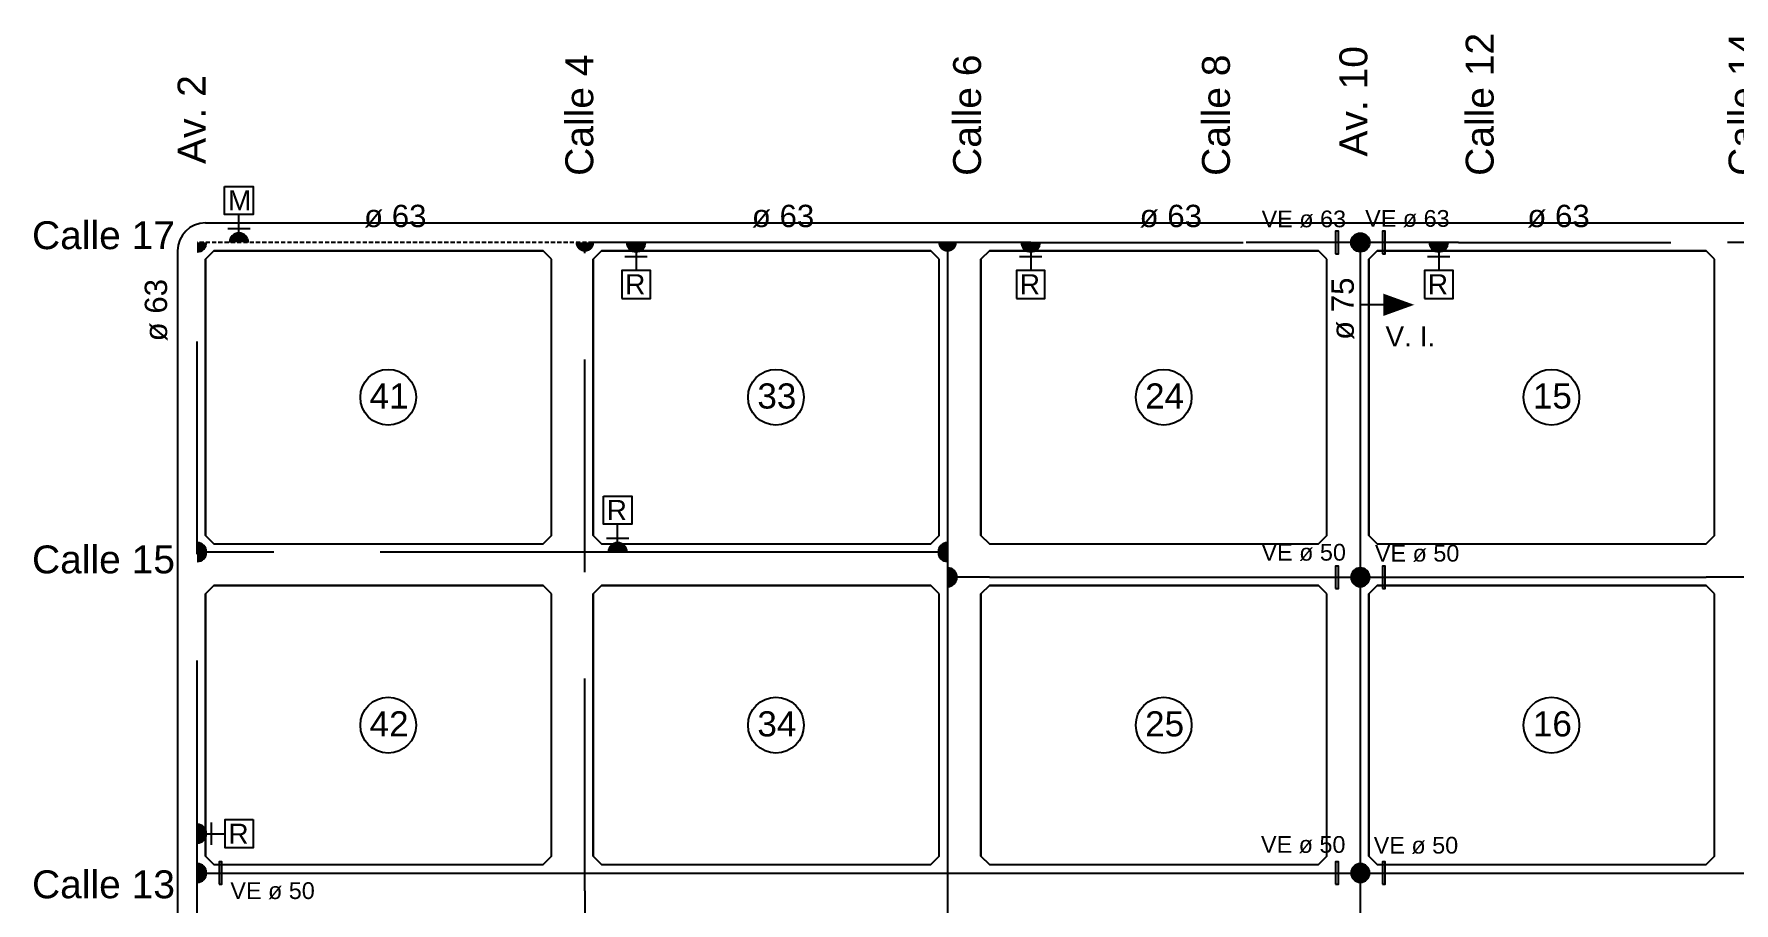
# Model space of a CAD drawing. Extents: x -48 to 13651, y -112 to 3468.
# Drawn here: x 6325 to 6935, y 1835 to 2146 of the extents above; entities that cross this region are included whole.
import ezdxf

# ---------------------------------------------------------------- set-up
doc = ezdxf.new("R2010")
doc.units = 0
doc.header["$LTSCALE"] = 6
doc.header["$MEASUREMENT"] = 0
doc.linetypes.add('DASHED', pattern=[19.05, 12.7, -6.35])
doc.linetypes.add('HIDDEN', pattern=[0.375, 0.25, -0.125])
doc.layers.get('0').update_dxf_attribs({"linetype": 'CONTINUOUS'})
for name, color, linetype in [('01', 1, 'CONTINUOUS'), ('02', 2, 'CONTINUOUS'), ('Caño 50mm', 1, 'CONTINUOUS'), ('Caño 75mm', 2, 'CONTINUOUS'), ('Caño 75mm copy', 3, 'CONTINUOUS'), ('llaves', 3, 'CONTINUOUS'), ('NOMENCLATURA CAÑOS', 3, 'CONTINUOUS'), ('RED SEC', 150, 'CONTINUOUS')]:
    doc.layers.add(name, color=color, linetype=linetype)
doc.styles.add('DATOS', font='arial.ttf')

msp = doc.modelspace()

# ---------------------------------------------------------------- hatches: boundary and pattern name
at = {"layer": 'RED SEC'}
h = msp.add_hatch(color=256, dxfattribs=at)
edge = h.paths.add_edge_path()
edge.add_line((6395.353, 2071.758), (6402.056, 2071.758))
edge.add_arc((6398.705, 2071.758), 3.351, 360, 540)
msp.add_hatch(color=256, dxfattribs=at).paths.add_polyline_path([(6797.385, 2071.758, 1), (6804.088, 2071.758, 1)])
h = msp.add_hatch(color=256, dxfattribs=at)
edge = h.paths.add_edge_path()
edge.add_line((6387.088, 2071.758), (6383.736, 2071.758))
edge.add_line((6383.736, 2071.758), (6383.736, 2068.406))
edge.add_arc((6383.736, 2071.758), 3.351, 270, 360)
h = msp.add_hatch(color=256, dxfattribs=at)
edge = h.paths.add_edge_path()
edge.add_line((6526.088, 2071.758), (6519.385, 2071.758))
edge.add_arc((6522.736, 2071.758), 3.351, 180, 360)
h = msp.add_hatch(color=256, dxfattribs=at)
edge = h.paths.add_edge_path()
edge.add_line((6537.742, 2071.758), (6544.445, 2071.758))
edge.add_arc((6541.093, 2071.758), 3.351, -180, 0, ccw=False)
h = msp.add_hatch(color=256, dxfattribs=at)
edge = h.paths.add_edge_path()
edge.add_line((6656.088, 2071.758), (6649.385, 2071.758))
edge.add_arc((6652.736, 2071.758), 3.351, 180, 360)
h = msp.add_hatch(color=256, dxfattribs=at)
edge = h.paths.add_edge_path()
edge.add_line((6679.221, 2071.758), (6685.924, 2071.758))
edge.add_arc((6682.572, 2071.758), 3.351, -180, 0, ccw=False)
h = msp.add_hatch(color=256, dxfattribs=at)
edge = h.paths.add_edge_path()
edge.add_line((6825.495, 2071.758), (6832.198, 2071.758))
edge.add_arc((6828.847, 2071.758), 3.351, -180, 0, ccw=False)
h = msp.add_hatch(color=256, dxfattribs=at)
edge = h.paths.add_edge_path()
edge.add_line((6383.736, 1964.109), (6383.736, 1957.406))
edge.add_arc((6383.736, 1960.758), 3.351, 270, 450)
h = msp.add_hatch(color=256, dxfattribs=at)
edge = h.paths.add_edge_path()
edge.add_line((6531.133, 1960.758), (6537.836, 1960.758))
edge.add_arc((6534.485, 1960.758), 3.351, 360, 540)
h = msp.add_hatch(color=256, dxfattribs=at)
edge = h.paths.add_edge_path()
edge.add_line((6652.736, 1964.109), (6652.736, 1957.406))
edge.add_arc((6652.736, 1960.758), 3.351, 90, 270, ccw=False)
h = msp.add_hatch(color=256, dxfattribs=at)
edge = h.paths.add_edge_path()
edge.add_line((6652.736, 1955.109), (6652.736, 1948.406))
edge.add_arc((6652.736, 1951.758), 3.351, 270, 450)
h = msp.add_hatch(color=256, dxfattribs=at)
edge = h.paths.add_edge_path()
edge.add_line((6800.736, 1948.406), (6800.736, 1955.109))
edge.add_arc((6800.736, 1951.758), 3.351, 90, 270)
h = msp.add_hatch(color=256, dxfattribs=at)
edge = h.paths.add_edge_path()
edge.add_line((6800.736, 1948.406), (6800.736, 1955.109))
edge.add_arc((6800.736, 1951.758), 3.351, 270, 450, ccw=False)
h = msp.add_hatch(color=256, dxfattribs=at)
edge = h.paths.add_edge_path()
edge.add_line((6383.736, 1863.202), (6383.736, 1856.499))
edge.add_arc((6383.736, 1859.85), 3.351, 630, 810)
h = msp.add_hatch(color=256, dxfattribs=at)
edge = h.paths.add_edge_path()
edge.add_line((6383.736, 1849.109), (6383.736, 1842.406))
edge.add_arc((6383.736, 1845.758), 3.351, 270, 450)
h = msp.add_hatch(color=256, dxfattribs=at)
edge = h.paths.add_edge_path()
edge.add_line((6800.736, 1842.406), (6800.736, 1849.109))
edge.add_arc((6800.736, 1845.758), 3.351, 90, 270)
h = msp.add_hatch(color=256, dxfattribs=at)
edge = h.paths.add_edge_path()
edge.add_line((6800.736, 1842.406), (6800.736, 1849.109))
edge.add_arc((6800.736, 1845.758), 3.351, 270, 450, ccw=False)

# ---------------------------------------------------------------- linework, layer by layer
at = {"color": 57}
for p, q in [((6386.736, 2078.758), (7091.41, 2078.758)), ((6376.736, 2068.758), (6376.736, 1625.258)), ((6389.736, 2068.758), (6386.736, 2065.758)), ((6389.736, 2068.758), (6507.736, 2068.758)), ((6510.736, 2065.758), (6507.736, 2068.758)), ((6528.736, 2068.758), (6525.736, 2065.758)), ((6528.736, 2068.758), (6646.736, 2068.758)), ((6649.736, 2065.758), (6646.736, 2068.758)), ((6667.736, 2068.758), (6664.736, 2065.758)), ((6667.736, 2068.758), (6785.736, 2068.758)), ((6788.736, 2065.758), (6785.736, 2068.758)), ((6803.736, 2065.758), (6806.736, 2068.758)), ((6806.736, 2068.758), (6924.736, 2068.758)), ((6927.736, 2065.758), (6924.736, 2068.758)), ((6386.736, 1966.758), (6386.736, 2065.758)), ((6510.736, 1966.758), (6510.736, 2065.758)), ((6525.736, 1966.758), (6525.736, 2065.758)), ((6649.736, 1966.758), (6649.736, 2065.758)), ((6664.736, 1966.758), (6664.736, 2065.758)), ((6788.736, 1966.758), (6788.736, 2065.758)), ((6803.736, 1966.758), (6803.736, 2065.758)), ((6927.736, 1966.758), (6927.736, 2065.758)), ((6389.736, 1948.758), (6386.736, 1945.758)), ((6386.736, 1851.758), (6386.736, 1945.758)), ((6389.736, 1948.758), (6507.736, 1948.758)), ((6510.736, 1945.758), (6507.736, 1948.758)), ((6510.736, 1851.758), (6510.736, 1945.758)), ((6528.736, 1948.758), (6525.736, 1945.758)), ((6525.736, 1851.758), (6525.736, 1945.758)), ((6528.736, 1948.758), (6646.736, 1948.758)), ((6649.736, 1945.758), (6646.736, 1948.758)), ((6649.736, 1851.758), (6649.736, 1945.758)), ((6667.736, 1948.758), (6664.736, 1945.758)), ((6664.736, 1851.758), (6664.736, 1945.758)), ((6667.736, 1948.758), (6785.736, 1948.758)), ((6788.736, 1851.758), (6788.736, 1945.758)), ((6803.736, 1851.758), (6803.736, 1945.758)), ((6927.736, 1851.758), (6927.736, 1945.758)), ((6667.736, 1848.758), (6785.736, 1848.758)), ((6785.736, 1848.758), (6788.736, 1851.758)), ((6806.736, 1848.758), (6803.736, 1851.758)), ((6806.736, 1848.758), (6924.736, 1848.758)), ((6924.736, 1848.758), (6927.736, 1851.758))]:
    msp.add_line(p, q, dxfattribs=at)
at = {"color": 2}
for p, q in [((6389.736, 1963.758), (6386.736, 1966.758)), ((6389.736, 1963.758), (6507.736, 1963.758)), ((6507.736, 1963.758), (6510.736, 1966.758)), ((6528.736, 1963.758), (6525.736, 1966.758)), ((6528.736, 1963.758), (6646.736, 1963.758)), ((6646.736, 1963.758), (6649.736, 1966.758)), ((6667.736, 1963.758), (6664.736, 1966.758)), ((6667.736, 1963.758), (6785.736, 1963.758)), ((6785.736, 1963.758), (6788.736, 1966.758)), ((6806.736, 1963.758), (6803.736, 1966.758)), ((6806.736, 1963.758), (6924.736, 1963.758)), ((6924.736, 1963.758), (6927.736, 1966.758)), ((6788.736, 1945.758), (6785.736, 1948.758)), ((6806.736, 1948.758), (6803.736, 1945.758)), ((6806.736, 1948.758), (6924.736, 1948.758)), ((6927.736, 1945.758), (6924.736, 1948.758)), ((6389.736, 1848.758), (6386.736, 1851.758)), ((6389.736, 1848.758), (6507.736, 1848.758)), ((6507.736, 1848.758), (6510.736, 1851.758)), ((6528.736, 1848.758), (6525.736, 1851.758)), ((6528.736, 1848.758), (6646.736, 1848.758)), ((6646.736, 1848.758), (6649.736, 1851.758)), ((6667.736, 1848.758), (6664.736, 1851.758))]:
    msp.add_line(p, q, dxfattribs=at)
at = {"color": 57}
for points in [[(6510.736, 2065.758), (6507.736, 2068.758), (6389.736, 2068.758), (6386.736, 2065.758), (6386.736, 1966.758), (6389.736, 1963.758), (6507.736, 1963.758), (6510.736, 1966.758)], [(6649.736, 2065.758), (6646.736, 2068.758), (6528.736, 2068.758), (6525.736, 2065.758), (6525.736, 1966.758), (6528.736, 1963.758), (6646.736, 1963.758), (6649.736, 1966.758)], [(6788.736, 2065.758), (6785.736, 2068.758), (6667.736, 2068.758), (6664.736, 2065.758), (6664.736, 1966.758), (6667.736, 1963.758), (6785.736, 1963.758), (6788.736, 1966.758)], [(6927.736, 2065.758), (6924.736, 2068.758), (6806.736, 2068.758), (6803.736, 2065.758), (6803.736, 1966.758), (6806.736, 1963.758), (6924.736, 1963.758), (6927.736, 1966.758)], [(6510.736, 1945.758), (6507.736, 1948.758), (6389.736, 1948.758), (6386.736, 1945.758), (6386.736, 1851.758), (6389.736, 1848.758), (6507.736, 1848.758), (6510.736, 1851.758)], [(6649.736, 1945.758), (6646.736, 1948.758), (6528.736, 1948.758), (6525.736, 1945.758), (6525.736, 1851.758), (6528.736, 1848.758), (6646.736, 1848.758), (6649.736, 1851.758)], [(6788.736, 1945.758), (6785.736, 1948.758), (6667.736, 1948.758), (6664.736, 1945.758), (6664.736, 1851.758), (6667.736, 1848.758), (6785.736, 1848.758), (6788.736, 1851.758)], [(6927.736, 1945.758), (6924.736, 1948.758), (6806.736, 1948.758), (6803.736, 1945.758), (6803.736, 1851.758), (6806.736, 1848.758), (6924.736, 1848.758), (6927.736, 1851.758)]]:
    msp.add_lwpolyline(points, close=True, dxfattribs=at)
msp.add_arc((6386.736, 2068.758), 10, 90, 180, dxfattribs=at)
at = {"layer": '01'}
for points in [[(6393.596, 2091.815), (6403.813, 2091.815), (6403.813, 2081.779), (6393.596, 2081.779)], [(6535.985, 2051.701), (6546.202, 2051.701), (6546.202, 2061.737), (6535.985, 2061.737)], [(6677.464, 2051.701), (6687.681, 2051.701), (6687.681, 2061.737), (6677.464, 2061.737)], [(6823.739, 2051.701), (6833.955, 2051.701), (6833.955, 2061.737), (6823.739, 2061.737)], [(6529.376, 1980.815), (6539.593, 1980.815), (6539.593, 1970.779), (6529.376, 1970.779)], [(6403.793, 1864.959), (6403.793, 1854.742), (6393.757, 1854.742), (6393.757, 1864.959)]]:
    msp.add_lwpolyline(points, close=True, dxfattribs=at)
for points in [[(6398.705, 2071.758), (6398.705, 2081.779)], [(6541.093, 2071.758), (6541.093, 2061.737)], [(6682.572, 2071.758), (6682.572, 2061.737)], [(6828.847, 2071.758), (6828.847, 2061.737)], [(6534.485, 1960.758), (6534.485, 1970.779)], [(6383.736, 1859.85), (6393.757, 1859.85)]]:
    msp.add_lwpolyline(points, dxfattribs=at)
at = {"layer": 'Caño 50mm', "linetype": 'DASHED'}
for p, q in [((6522.736, 1839.312), (6522.736, 2071.758)), ((6525.572, 1960.758), (6383.736, 1960.758)), ((6667.736, 1951.758), (6652.736, 1951.758)), ((6945.736, 1951.758), (6924.736, 1951.758))]:
    msp.add_line(p, q, dxfattribs=at)
at = {"layer": 'Caño 50mm'}
for p, q in [((6652.736, 2071.758), (6652.736, 1951.758)), ((6652.736, 1960.758), (6525.572, 1960.758)), ((6652.736, 1951.758), (6652.736, 1295.758)), ((6667.736, 1951.758), (6924.736, 1951.758)), ((6383.736, 1845.758), (7124.79, 1845.758)), ((6522.736, 1839.312), (6522.736, 1295.758))]:
    msp.add_line(p, q, dxfattribs=at)
at = {"layer": 'Caño 75mm', "linetype": 'DASHED'}
for p, q in [((6383.736, 1845.758), (6383.736, 2071.758)), ((6682.572, 2071.758), (6759.765, 2071.758)), ((6835.865, 2071.758), (6932.317, 2071.758))]:
    msp.add_line(p, q, dxfattribs=at)
at = {"layer": 'Caño 75mm', "linetype": 'HIDDEN'}
msp.add_line((6525.572, 2071.758), (6383.736, 2071.758), dxfattribs=at)
at = {"layer": 'Caño 75mm'}
for p, q in [((6682.572, 2071.758), (6525.572, 2071.758)), ((6835.865, 2071.758), (6759.765, 2071.758)), ((7090.02, 2071.758), (6932.317, 2071.758)), ((6383.736, 1295.758), (6383.736, 1845.758))]:
    msp.add_line(p, q, dxfattribs=at)
at = {"layer": 'Caño 75mm copy'}
msp.add_line((6800.736, 1783.758), (6800.736, 2071.758), dxfattribs=at)
at = {"layer": 'llaves'}
msp.add_line((6808.982, 2049.394), (6800.736, 2049.394), dxfattribs=at)
for points in [[(6791.834, 2067.715), (6792.849, 2067.715), (6792.849, 2075.73), (6791.834, 2075.73)], [(6808.624, 2067.715), (6809.639, 2067.715), (6809.639, 2075.73), (6808.624, 2075.73)], [(6791.834, 1947.715), (6792.849, 1947.715), (6792.849, 1955.73), (6791.834, 1955.73)], [(6808.624, 1947.715), (6809.639, 1947.715), (6809.639, 1955.73), (6808.624, 1955.73)], [(6391.624, 1841.715), (6392.639, 1841.715), (6392.639, 1849.73), (6391.624, 1849.73)], [(6791.834, 1841.715), (6792.849, 1841.715), (6792.849, 1849.73), (6791.834, 1849.73)], [(6808.624, 1841.715), (6809.639, 1841.715), (6809.639, 1849.73), (6808.624, 1849.73)]]:
    msp.add_lwpolyline(points, close=True, dxfattribs=at)
msp.add_lwpolyline([(6808.982, 2049.394, 8, 0, 0), (6820.063, 2049.394, 0, 0, 0)], format="xyseb", dxfattribs=at)
at = {"layer": 'NOMENCLATURA CAÑOS'}
for points in [[(6394.696, 2076.768), (6402.713, 2076.768)], [(6537.085, 2066.747), (6545.102, 2066.747)], [(6678.564, 2066.747), (6686.581, 2066.747)], [(6824.838, 2066.747), (6832.855, 2066.747)], [(6530.476, 1965.768), (6538.493, 1965.768)], [(6388.747, 1863.859), (6388.747, 1855.842)]]:
    msp.add_lwpolyline(points, dxfattribs=at)
for centre in [(6452.236, 2016.258), (6591.236, 2016.258), (6730.236, 2016.258), (6869.236, 2016.258), (6452.236, 1898.758), (6591.236, 1898.758), (6730.236, 1898.758), (6869.236, 1898.758)]:
    msp.add_circle(centre, 10, dxfattribs=at)
at = {"layer": 'RED SEC'}
msp.add_circle((6800.736, 2071.758), 3.351, dxfattribs=at)
for centre, start, end in [((6398.705, 2071.758), 0, 180), ((6383.736, 2071.758), 270, 0), ((6541.093, 2071.758), 180, 0), ((6682.572, 2071.758), 180, 0), ((6828.847, 2071.758), 180, 0), ((6383.736, 1960.758), 270, 90), ((6534.485, 1960.758), 0, 180), ((6652.736, 1960.758), 90, 270), ((6652.736, 1951.758), 270, 90), ((6800.736, 1951.758), 90, 270), ((6800.736, 1951.758), 270, 90), ((6383.736, 1859.85), 270, 90), ((6383.736, 1845.758), 270, 90), ((6800.736, 1845.758), 90, 270), ((6800.736, 1845.758), 270, 90)]:
    msp.add_arc(centre, 3.351, start, end, dxfattribs=at)

# ---------------------------------------------------------------- texts
at = {"layer": '02', "color": 2, "style": 'DATOS'}
for s, height, p in [('Calle 12', 10, (6848.509, 2095.608)), ('Calle 14', 10, (6942.736, 2095.608)), ('Av. 10', 10, (6803.229, 2102.52)), ('Calle 4', 10, (6525.736, 2095.608)), ('Calle 6', 10, (6664.736, 2095.608)), ('Calle 8', 10, (6753.963, 2095.608)), ('Av. 2', 10, (6386.736, 2099.879)), ('ø 63', 8, (6372.947, 2036.295)), ('ø 75', 8, (6798.385, 2036.805))]:
    msp.add_text(s, height=height, rotation=90, dxfattribs=at).set_placement(p)
for s, height, p in [('M', 7.2, (6394.767, 2083.254)), ('ø 63', 8, (6443.592, 2077.245)), ('ø 63', 8, (6582.592, 2077.245)), ('ø 63', 8, (6721.592, 2077.245)), ('ø 63', 8, (6860.592, 2077.245)), ('Calle 17', 10, (6324.538, 2069.339)), ('VE ø 63', 6, (6765.338, 2077.181)), ('VE ø 63', 6, (6802.462, 2077.352)), ('R', 7.2, (6537.156, 2053.177)), ('R', 7.2, (6678.635, 2053.177)), ('R', 7.2, (6824.91, 2053.177)), ('R', 7.2, (6530.548, 1972.254)), ('Calle 15', 10, (6324.538, 1953.148)), ('VE ø 50', 6, (6765.283, 1957.71)), ('VE ø 50', 6, (6805.946, 1957.366)), ('R', 7.2, (6394.928, 1856.218)), ('VE ø 50', 6, (6765.115, 1852.993)), ('VE ø 50', 6, (6805.524, 1852.722)), ('Calle 13', 10, (6324.538, 1836.708)), ('VE ø 50', 6, (6395.63, 1836.434))]:
    msp.add_text(s, height=height, dxfattribs=at).set_placement(p)
at = {"layer": 'NOMENCLATURA CAÑOS', "style": 'DATOS'}
for s, height, p in [('V. I.', 7.2, (6809.729, 2034.506)), ('41', 9, (6445.569, 2012.218)), ('33', 9, (6584.569, 2012.218)), ('24', 9, (6723.569, 2012.218)), ('15', 9, (6862.569, 2012.218)), ('42', 9, (6445.569, 1894.718)), ('34', 9, (6584.569, 1894.718)), ('25', 9, (6723.569, 1894.718)), ('16', 9, (6862.569, 1894.718))]:
    msp.add_text(s, height=height, dxfattribs=at).set_placement(p)

doc.saveas('drawing.dxf')
